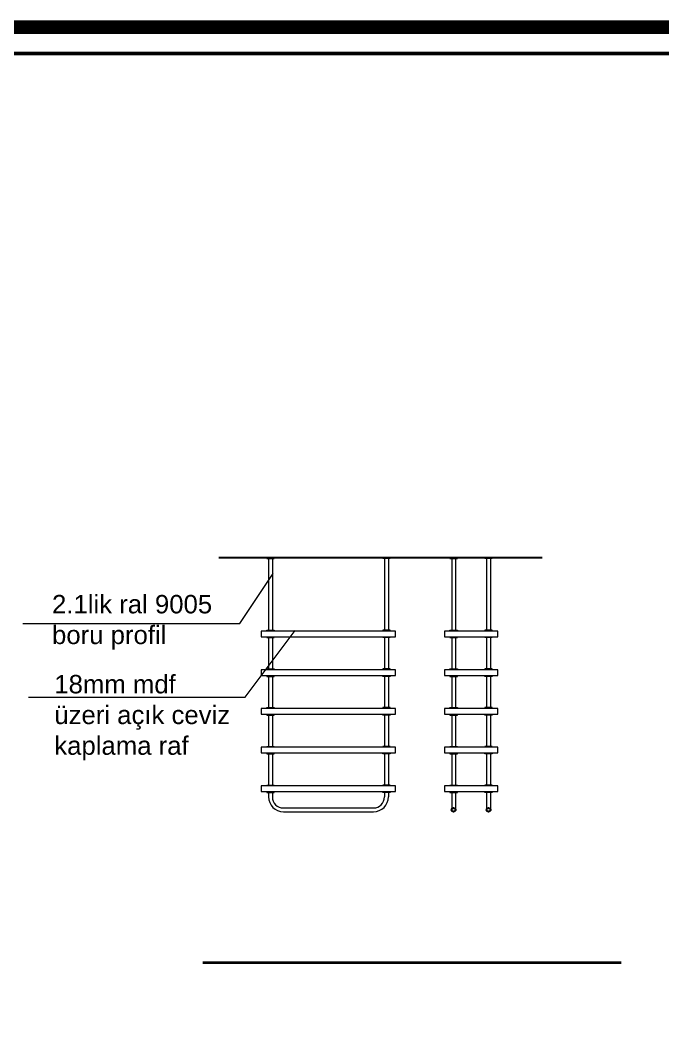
# Model space of a CAD drawing. Header units: millimetres. Extents: x 54215 to 67697, y 23496 to 56611.
# Drawn here: x 57058 to 57407, y 36251 to 36803 of the extents above; entities that cross this region are included whole.
import ezdxf

# ---------------------------------------------------------------- set-up
doc = ezdxf.new("R2010")
doc.units = ezdxf.units.MM
for name, color, linetype, lineweight in [('no3_ahsap gorunus on ince', 32, 'Continuous', 13), ('no3_duvar mevcut', 4, 'Continuous', 35), ('no3_kutuprofil kesit', 74, 'Continuous', 18), ('no3_lejand', 255, 'Continuous', 13), ('no3_yazı duvar', 152, 'Continuous', 0)]:
    doc.layers.add(name, color=color, linetype=linetype, lineweight=lineweight)
doc.styles.get("Standard").update_dxf_attribs({"font": 'arial.ttf'})

msp = doc.modelspace()

# ---------------------------------------------------------------- linework, layer by layer
msp.add_line((57165.466, 36511.476), (57341.054, 36511.476))
at = {"color": 252, "const_width": 2.031}
msp.add_lwpolyline([(58449.655, 36280.053, -0.4142136), (58440.109, 36270.507), (58079.769, 36270.507, 0.4142136), (58055.905, 36246.644), (58055.905, 36014.692, 0.4142136), (58079.769, 35990.829), (58440.109, 35990.829, -0.4142136), (58449.655, 35981.283), (58449.655, 35665.638), (56224.979, 35665.638), (56224.979, 36785.002), (58449.655, 36785.002), (58449.655, 36280.053)], format="xyb", dxfattribs=at)
for centre in [(57293.011, 36374.526), (57312.011, 36374.526)]:
    msp.add_circle(centre, 1.05)
at = {"layer": 'no3_ahsap gorunus on ince'}
for points in [[(57188.556, 36468.476), (57261.556, 36468.476), (57261.556, 36471.476), (57188.556, 36471.476)], [(57288.011, 36468.476), (57317.011, 36468.476), (57317.011, 36471.476), (57288.011, 36471.476)], [(57188.556, 36447.476), (57261.556, 36447.476), (57261.556, 36450.476), (57188.556, 36450.476)], [(57288.011, 36447.476), (57317.011, 36447.476), (57317.011, 36450.476), (57288.011, 36450.476)], [(57188.556, 36426.476), (57261.556, 36426.476), (57261.556, 36429.476), (57188.556, 36429.476)], [(57288.011, 36426.476), (57317.011, 36426.476), (57317.011, 36429.476), (57288.011, 36429.476)], [(57188.556, 36405.476), (57261.556, 36405.476), (57261.556, 36408.476), (57188.556, 36408.476)], [(57288.011, 36405.476), (57317.011, 36405.476), (57317.011, 36408.476), (57288.011, 36408.476)], [(57188.556, 36384.476), (57261.556, 36384.476), (57261.556, 36387.476), (57188.556, 36387.476)], [(57288.011, 36384.476), (57317.011, 36384.476), (57317.011, 36387.476), (57288.011, 36387.476)]]:
    msp.add_lwpolyline(points, close=True, dxfattribs=at)
at = {"layer": 'no3_duvar mevcut'}
msp.add_line((57383.967, 36291.476), (57156.818, 36291.476), dxfattribs=at)
at = {"layer": 'no3_kutuprofil kesit'}
for p, q in [((57191.506, 36511.476), (57191.506, 36510.976)), ((57195.606, 36510.976), (57195.606, 36511.476)), ((57254.506, 36510.976), (57254.506, 36511.476)), ((57258.606, 36511.476), (57258.606, 36510.976)), ((57290.961, 36511.476), (57290.961, 36510.976)), ((57295.061, 36510.976), (57295.061, 36511.476)), ((57309.961, 36510.976), (57309.961, 36511.476)), ((57314.061, 36511.476), (57314.061, 36510.976)), ((57191.506, 36510.976), (57195.606, 36510.976)), ((57192.522, 36510.976), (57192.522, 36471.976)), ((57194.606, 36510.976), (57194.606, 36471.976)), ((57258.606, 36510.976), (57254.506, 36510.976)), ((57255.506, 36510.976), (57255.506, 36471.976)), ((57257.591, 36510.976), (57257.591, 36471.976)), ((57290.961, 36510.976), (57295.061, 36510.976)), ((57291.976, 36510.976), (57291.976, 36471.976)), ((57294.061, 36510.976), (57294.061, 36471.976)), ((57314.061, 36510.976), (57309.961, 36510.976)), ((57310.961, 36510.976), (57310.961, 36471.976)), ((57313.045, 36510.976), (57313.045, 36471.976)), ((57191.506, 36471.476), (57191.506, 36471.976)), ((57191.506, 36471.976), (57195.606, 36471.976)), ((57191.506, 36468.476), (57191.506, 36467.976)), ((57191.506, 36467.976), (57195.606, 36467.976)), ((57192.522, 36467.976), (57192.522, 36450.976)), ((57194.606, 36467.976), (57194.606, 36450.976)), ((57195.606, 36471.976), (57195.606, 36471.476)), ((57195.606, 36467.976), (57195.606, 36468.476)), ((57258.606, 36471.976), (57254.506, 36471.976)), ((57254.506, 36471.976), (57254.506, 36471.476)), ((57254.506, 36467.976), (57254.506, 36468.476)), ((57258.606, 36467.976), (57254.506, 36467.976)), ((57255.506, 36467.976), (57255.506, 36450.976)), ((57257.591, 36467.976), (57257.591, 36450.976)), ((57258.606, 36471.476), (57258.606, 36471.976)), ((57258.606, 36468.476), (57258.606, 36467.976)), ((57290.961, 36471.476), (57290.961, 36471.976)), ((57290.961, 36471.976), (57295.061, 36471.976)), ((57290.961, 36468.476), (57290.961, 36467.976)), ((57290.961, 36467.976), (57295.061, 36467.976)), ((57291.976, 36467.976), (57291.976, 36450.976)), ((57294.061, 36467.976), (57294.061, 36450.976)), ((57295.061, 36471.976), (57295.061, 36471.476)), ((57295.061, 36467.976), (57295.061, 36468.476)), ((57314.061, 36471.976), (57309.961, 36471.976)), ((57309.961, 36471.976), (57309.961, 36471.476)), ((57309.961, 36467.976), (57309.961, 36468.476)), ((57314.061, 36467.976), (57309.961, 36467.976)), ((57310.961, 36467.976), (57310.961, 36450.976)), ((57313.045, 36467.976), (57313.045, 36450.976)), ((57314.061, 36471.476), (57314.061, 36471.976)), ((57314.061, 36468.476), (57314.061, 36467.976)), ((57191.506, 36450.476), (57191.506, 36450.976)), ((57191.506, 36450.976), (57195.606, 36450.976)), ((57195.606, 36450.976), (57195.606, 36450.476)), ((57258.606, 36450.976), (57254.506, 36450.976)), ((57254.506, 36450.976), (57254.506, 36450.476)), ((57258.606, 36450.476), (57258.606, 36450.976)), ((57290.961, 36450.476), (57290.961, 36450.976)), ((57290.961, 36450.976), (57295.061, 36450.976)), ((57295.061, 36450.976), (57295.061, 36450.476)), ((57314.061, 36450.976), (57309.961, 36450.976)), ((57309.961, 36450.976), (57309.961, 36450.476)), ((57314.061, 36450.476), (57314.061, 36450.976)), ((57191.506, 36447.476), (57191.506, 36446.976)), ((57191.506, 36446.976), (57195.606, 36446.976)), ((57192.522, 36446.976), (57192.522, 36429.976)), ((57194.606, 36446.976), (57194.606, 36429.976)), ((57195.606, 36446.976), (57195.606, 36447.476)), ((57254.506, 36446.976), (57254.506, 36447.476)), ((57258.606, 36446.976), (57254.506, 36446.976)), ((57255.506, 36446.976), (57255.506, 36429.976)), ((57257.591, 36446.976), (57257.591, 36429.976)), ((57258.606, 36447.476), (57258.606, 36446.976)), ((57290.961, 36447.476), (57290.961, 36446.976)), ((57290.961, 36446.976), (57295.061, 36446.976)), ((57291.976, 36446.976), (57291.976, 36429.976)), ((57294.061, 36446.976), (57294.061, 36429.976)), ((57295.061, 36446.976), (57295.061, 36447.476)), ((57309.961, 36446.976), (57309.961, 36447.476)), ((57314.061, 36446.976), (57309.961, 36446.976)), ((57310.961, 36446.976), (57310.961, 36429.976)), ((57313.045, 36446.976), (57313.045, 36429.976)), ((57314.061, 36447.476), (57314.061, 36446.976)), ((57191.506, 36429.476), (57191.506, 36429.976)), ((57191.506, 36429.976), (57195.606, 36429.976)), ((57195.606, 36429.976), (57195.606, 36429.476)), ((57258.606, 36429.976), (57254.506, 36429.976)), ((57254.506, 36429.976), (57254.506, 36429.476)), ((57258.606, 36429.476), (57258.606, 36429.976)), ((57290.961, 36429.476), (57290.961, 36429.976)), ((57290.961, 36429.976), (57295.061, 36429.976)), ((57295.061, 36429.976), (57295.061, 36429.476)), ((57314.061, 36429.976), (57309.961, 36429.976)), ((57309.961, 36429.976), (57309.961, 36429.476)), ((57314.061, 36429.476), (57314.061, 36429.976)), ((57191.506, 36426.476), (57191.506, 36425.976)), ((57191.506, 36425.976), (57195.606, 36425.976)), ((57192.522, 36425.976), (57192.522, 36408.976)), ((57194.606, 36425.976), (57194.606, 36408.976)), ((57195.606, 36425.976), (57195.606, 36426.476)), ((57254.506, 36425.976), (57254.506, 36426.476)), ((57258.606, 36425.976), (57254.506, 36425.976)), ((57255.506, 36425.976), (57255.506, 36408.976)), ((57257.591, 36425.976), (57257.591, 36408.976)), ((57258.606, 36426.476), (57258.606, 36425.976)), ((57290.961, 36426.476), (57290.961, 36425.976)), ((57290.961, 36425.976), (57295.061, 36425.976)), ((57291.976, 36425.976), (57291.976, 36408.976)), ((57294.061, 36425.976), (57294.061, 36408.976)), ((57295.061, 36425.976), (57295.061, 36426.476)), ((57309.961, 36425.976), (57309.961, 36426.476)), ((57314.061, 36425.976), (57309.961, 36425.976)), ((57310.961, 36425.976), (57310.961, 36408.976)), ((57313.045, 36425.976), (57313.045, 36408.976)), ((57314.061, 36426.476), (57314.061, 36425.976)), ((57191.506, 36408.476), (57191.506, 36408.976)), ((57191.506, 36408.976), (57195.606, 36408.976)), ((57195.606, 36408.976), (57195.606, 36408.476)), ((57258.606, 36408.976), (57254.506, 36408.976)), ((57254.506, 36408.976), (57254.506, 36408.476)), ((57258.606, 36408.476), (57258.606, 36408.976)), ((57290.961, 36408.476), (57290.961, 36408.976)), ((57290.961, 36408.976), (57295.061, 36408.976)), ((57295.061, 36408.976), (57295.061, 36408.476)), ((57314.061, 36408.976), (57309.961, 36408.976)), ((57309.961, 36408.976), (57309.961, 36408.476)), ((57314.061, 36408.476), (57314.061, 36408.976)), ((57191.506, 36405.476), (57191.506, 36404.976)), ((57191.506, 36404.976), (57195.606, 36404.976)), ((57192.522, 36404.976), (57192.522, 36387.976)), ((57194.606, 36404.976), (57194.606, 36387.976)), ((57195.606, 36404.976), (57195.606, 36405.476)), ((57254.506, 36404.976), (57254.506, 36405.476)), ((57258.606, 36404.976), (57254.506, 36404.976)), ((57255.506, 36404.976), (57255.506, 36387.976)), ((57257.591, 36404.976), (57257.591, 36387.976)), ((57258.606, 36405.476), (57258.606, 36404.976)), ((57290.961, 36405.476), (57290.961, 36404.976)), ((57290.961, 36404.976), (57295.061, 36404.976)), ((57291.976, 36404.976), (57291.976, 36387.976)), ((57294.061, 36404.976), (57294.061, 36387.976)), ((57295.061, 36404.976), (57295.061, 36405.476)), ((57309.961, 36404.976), (57309.961, 36405.476)), ((57314.061, 36404.976), (57309.961, 36404.976)), ((57310.961, 36404.976), (57310.961, 36387.976)), ((57313.045, 36404.976), (57313.045, 36387.976)), ((57314.061, 36405.476), (57314.061, 36404.976)), ((57191.506, 36387.476), (57191.506, 36387.976)), ((57191.506, 36387.976), (57195.606, 36387.976)), ((57191.506, 36384.476), (57191.506, 36383.976)), ((57195.606, 36387.976), (57195.606, 36387.476)), ((57195.606, 36383.976), (57195.606, 36384.476)), ((57258.606, 36387.976), (57254.506, 36387.976)), ((57254.506, 36387.976), (57254.506, 36387.476)), ((57254.506, 36383.976), (57254.506, 36384.476)), ((57258.606, 36387.476), (57258.606, 36387.976)), ((57258.606, 36384.476), (57258.606, 36383.976)), ((57290.961, 36387.476), (57290.961, 36387.976)), ((57290.961, 36387.976), (57295.061, 36387.976)), ((57290.961, 36384.476), (57290.961, 36383.976)), ((57295.061, 36387.976), (57295.061, 36387.476)), ((57295.061, 36383.976), (57295.061, 36384.476)), ((57314.061, 36387.976), (57309.961, 36387.976)), ((57309.961, 36387.976), (57309.961, 36387.476)), ((57309.961, 36383.976), (57309.961, 36384.476)), ((57314.061, 36387.476), (57314.061, 36387.976)), ((57314.061, 36384.476), (57314.061, 36383.976)), ((57191.506, 36383.976), (57195.606, 36383.976)), ((57192.522, 36383.976), (57192.522, 36381.56)), ((57194.606, 36383.976), (57194.606, 36381.56)), ((57258.606, 36383.976), (57254.506, 36383.976)), ((57255.506, 36383.976), (57255.506, 36381.56)), ((57255.506, 36383.976), (57255.506, 36381.56)), ((57257.591, 36383.976), (57257.591, 36381.56)), ((57257.591, 36383.976), (57257.591, 36381.56)), ((57290.961, 36383.976), (57295.061, 36383.976)), ((57291.976, 36383.976), (57291.976, 36374.345)), ((57294.061, 36383.976), (57294.061, 36374.526)), ((57314.061, 36383.976), (57309.961, 36383.976)), ((57310.961, 36383.976), (57310.961, 36374.526)), ((57310.961, 36383.976), (57310.961, 36374.526)), ((57313.045, 36383.976), (57313.045, 36374.345)), ((57313.045, 36383.976), (57313.045, 36374.345)), ((57200.606, 36375.56), (57249.506, 36375.56)), ((57200.606, 36373.476), (57249.506, 36373.476))]:
    msp.add_line(p, q, dxfattribs=at)
for centre, radius, start, end in [((57200.606, 36381.56), 8.084, 180, 270), ((57200.606, 36381.56), 6, 180, 270), ((57249.506, 36381.56), 6, 270, 0), ((57249.506, 36381.56), 8.084, 270, 0)]:
    msp.add_arc(centre, radius, start, end, dxfattribs=at)
at = {"layer": 'no3_lejand', "color": 1, "const_width": 7.466}
msp.add_lwpolyline([(58463.973, 35651.32), (56210.661, 35651.32), (56210.661, 36799.32), (58463.973, 36799.32), (58463.973, 36280.053, -0.4142136), (58440.109, 36256.189), (58079.769, 36256.189, 0.4142136), (58070.223, 36246.644), (58070.223, 36014.692, 0.4142136), (58079.769, 36005.147), (58440.109, 36005.147, -0.4142136), (58463.973, 35981.283), (58463.973, 35651.32)], format="xyb", dxfattribs=at)
at = {"layer": 'no3_yazı duvar'}
for points in [[(57059.035, 36475.644), (57176.848, 36475.644), (57194.936, 36502.846)], [(57062.072, 36435.717), (57179.885, 36435.717), (57206.97, 36471.916)]]:
    msp.add_lwpolyline(points, dxfattribs=at)

# ---------------------------------------------------------------- texts
at = {"layer": 'no3_yazı duvar', "char_height": 10, "width": 97.9621, "attachment_point": 1}
for s, insert in [('2.1lik ral 9005 boru profil', (57074.922, 36491.16)), ('18mm mdf üzeri açık ceviz kaplama raf', (57076.154, 36447.74))]:
    msp.add_mtext(s, dxfattribs=dict(at, insert=insert))

doc.saveas('drawing.dxf')
